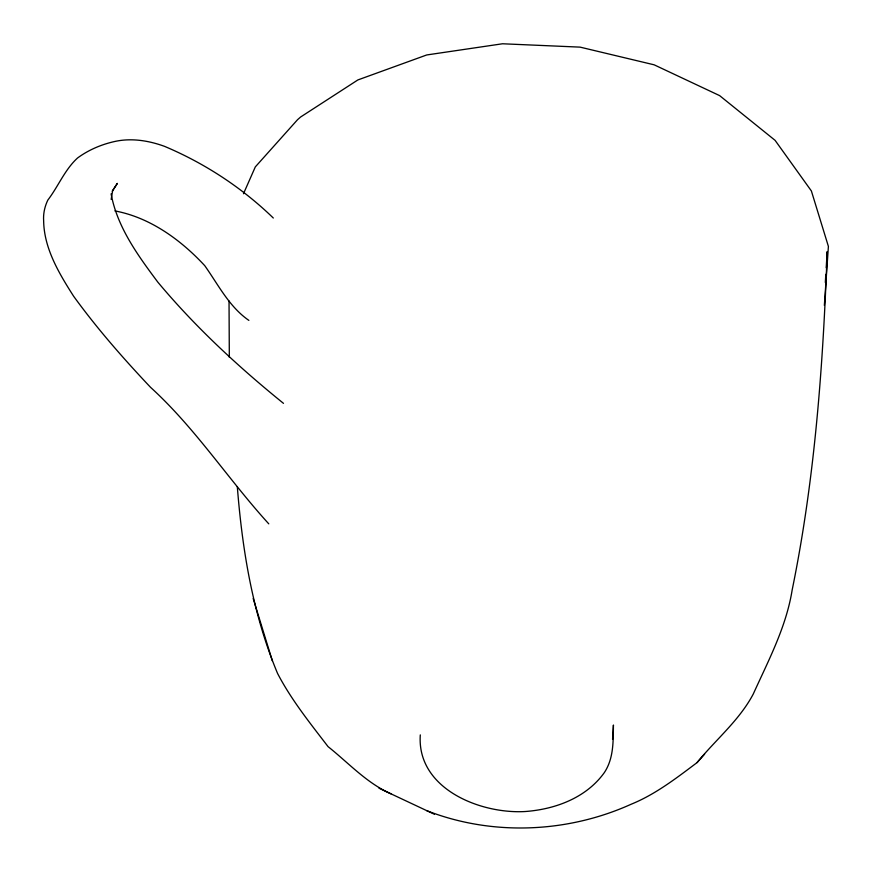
<?xml version="1.0" encoding="UTF-8"?>
<svg xmlns="http://www.w3.org/2000/svg" width="872" height="872" viewBox="0 0 872 872"><rect width="100%" height="100%" fill="white"/><g stroke="black" fill="none" stroke-linecap="round" stroke-linejoin="round"><path stroke-width="1.31" d="M229.031 300.982L229.325 357.313M420.293 734.9C416.587 788.571 479.949 814.067 525.009 811.538C555.159 809.369 586.322 797.858 604.427 772.472C613.779 758.204 613.179 741.374 613.43 725.035L612.569 739.314M825.315 282.463L825.806 274.418M826.209 267.715L827.19 251.637C823.146 364.976 814.949 478.554 792.179 589.864C786.282 626.892 768.548 660.268 753.255 694.047C739.303 720.457 715.639 739.718 697.044 762.608C676.378 778.14 655.286 794.447 631.23 804.202C567.389 833.076 492.037 836.194 426.702 810.644M111.158 199.416L112.662 190.619L117.349 183.382L112.226 191.219M824.356 305.418L828.4 246.416L811.385 190.968L775.088 140.348L719.607 95.604L654.131 64.811L580.098 47.132L502.534 43.774L426.735 54.958L357.869 79.941L300.622 117.001L297.57 119.671L255.311 166.901L243.484 193.737M697.044 762.608L704.62 754.138M114.919 210.926C149.995 217.411 180.896 239.898 204.757 265.677C218.283 284.741 229.151 306.77 248.869 320.395M237.315 486.729C242.34 550.428 252.771 614.215 277.569 673.457C291.259 699.791 310.072 723.15 328.057 746.628C348.473 762.88 366.807 783.154 390.907 793.793M378.993 788.201L434.409 814.252M283.487 403.355C238.209 366.709 195.175 326.88 157.799 282.103C137.972 255.54 117.186 227.112 111.104 193.835M273.317 218.022C241.969 187.665 204.767 163.304 164.568 146.365C148.578 140.523 131.029 137.743 114.243 141.602C101.13 144.567 88.421 149.995 77.564 157.985C64.768 169.637 58.25 186.488 47.829 200.091C44.734 206.522 43.142 213.662 43.644 220.812C44.014 248.466 59.133 273.514 73.586 296.186C96.934 328.406 123.235 358.381 150.518 387.299C195.383 428.098 228.202 479.338 268.783 523.854M253.174 598.475L272.358 660.911"/></g></svg>
